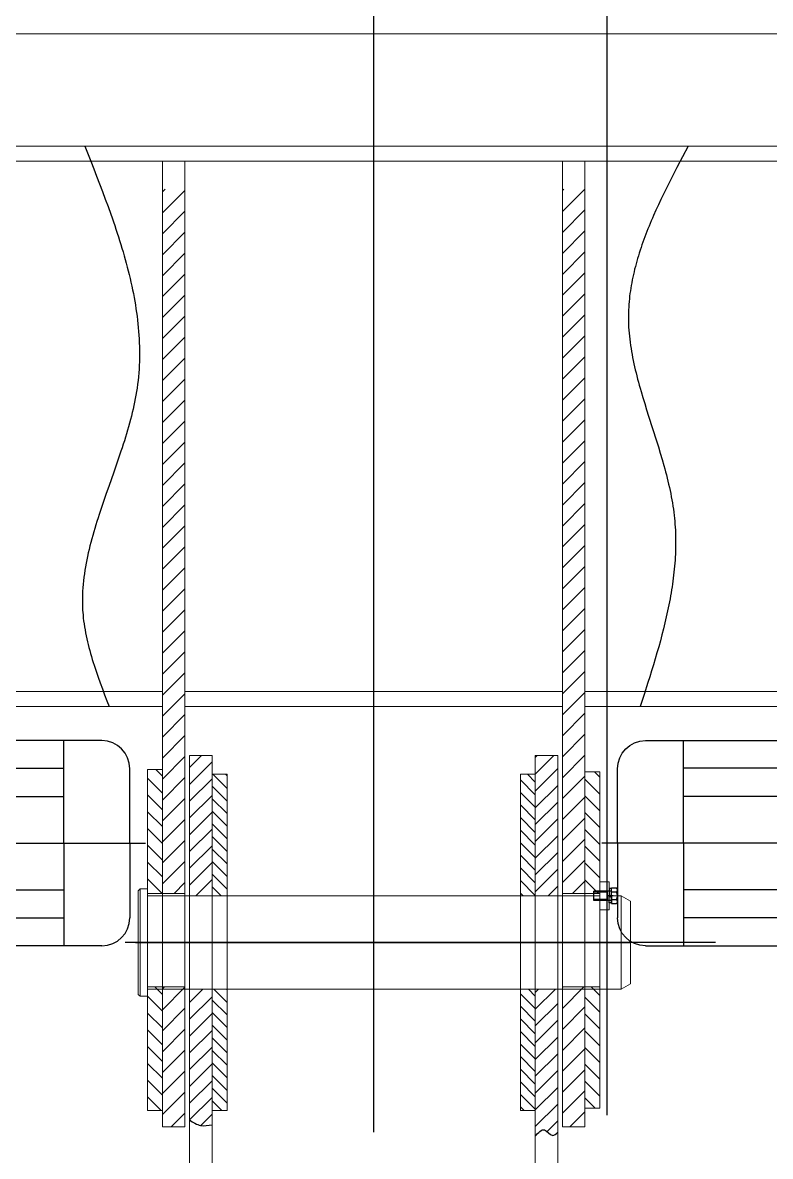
# Model space of a CAD drawing. Extents: x 1767995 to 4174245, y 542814 to 862564.
# Drawn here: x 2601710 to 2602510, y 840524 to 841737 of the extents above; entities that cross this region are included whole.
import ezdxf

# ---------------------------------------------------------------- set-up
doc = ezdxf.new("R2010")
doc.units = 0
doc.header["$LTSCALE"] = 3500
for name, pattern in [('CENTER', [2, 1.25, -0.25, 0.25, -0.25]), ('DASHED', [0.75, 0.5, -0.25]), ('PHANTOM', [2.5, 1.25, -0.25, 0.25, -0.25, 0.25, -0.25])]:
    doc.linetypes.add(name, pattern=pattern)
doc.layers.add('1轮廓实线层', color=7, linetype='Continuous', lineweight=30)
doc.layers.add('5文本', color=7, linetype='Continuous', lineweight=15)
for name, color, linetype in [('2细线层', 4, 'Continuous'), ('3中心线层', 1, 'CENTER'), ('4虚线层', 6, 'DASHED'), ('5剖面线层', 2, 'Continuous'), ('9双点划线层', 6, 'PHANTOM'), ('MAIN', 7, 'Continuous')]:
    doc.layers.add(name, color=color, linetype=linetype)

# ---------------------------------------------------------------- blocks, each defined once
blk = doc.blocks.new('gfhfgfdhfgdfh')
for p, q in [((3544.7, 11957.1), (3554.7, 11957.1)), ((3544.7, 11957.1), (3544.7, 11942.1)), ((3554.7, 11927.1), (3554.7, 11957.1)), ((3050.7, 11947.6), (3052.7, 11949.6)), ((3050.7, 11947.6), (3050.7, 11836.6)), ((3060.7, 11949.6), (3052.7, 11949.6)), ((3052.7, 11949.6), (3052.7, 11834.6)), ((3060.7, 11949.6), (3060.7, 11942.1)), ((3094.7, 11942.1), (3060.7, 11942.1)), ((3060.7, 11942.1), (3544.7, 11942.1)), ((3060.7, 11892.1), (3060.7, 11942.1)), ((3544.7, 11942.1), (3510.7, 11942.1)), ((3544.7, 11942.1), (3544.7, 11927.1)), ((3554.7, 11942.1), (3567.7, 11942.1)), ((3554.7, 11927.1), (3554.7, 11942.1)), ((3557.3, 11949.8), (3556, 11949.8)), ((3567.7, 11842.1), (3567.7, 11942.1)), ((3567.7, 11942.1), (3577.7, 11936.4)), ((3577.7, 11847.9), (3577.7, 11936.4)), ((3544.7, 11927.1), (3554.7, 11927.1)), ((3060.7, 11834.6), (3060.7, 11892.1)), ((3567.7, 11842.1), (3577.7, 11847.9)), ((3050.7, 11836.6), (3052.7, 11834.6)), ((3052.7, 11834.6), (3060.7, 11834.6)), ((3094.7, 11842.1), (3060.7, 11842.1)), ((3060.7, 11842.1), (3567.7, 11842.1)), ((3544.7, 11842.1), (3510.7, 11842.1))]:
    blk.add_line(p, q)
at = {"layer": '1轮廓实线层'}
for p, q in [((3557.3, 11947.1), (3538.4, 11947.1)), ((3538.4, 11937.1), (3538.4, 11947.1)), ((3552.9, 11937.1), (3552.9, 11947.1)), ((3557.3, 11949.8), (3554.7, 11949.8)), ((3554.7, 11949.8), (3554.7, 11941.5)), ((3557.3, 11942.1), (3554.7, 11942.8)), ((3554.7, 11934.5), (3554.7, 11941.5)), ((3554.7, 11941.5), (3557.3, 11940.8)), ((3557.3, 11933.8), (3557.3, 11950.5)), ((3557.3, 11950.5), (3562.6, 11950.5)), ((3557.3, 11942.1), (3557.3, 11949.8)), ((3557.3, 11946.3), (3562.6, 11946.3)), ((3557.3, 11942.1), (3557.3, 11934.5)), ((3563.5, 11948.4), (3563.5, 11942.1)), ((3563.5, 11942.1), (3563.5, 11935.9)), ((3557.3, 11937.1), (3538.4, 11937.1)), ((3557.3, 11934.5), (3554.7, 11934.5)), ((3557.3, 11938), (3562.6, 11938)), ((3557.3, 11933.8), (3562.6, 11933.8))]:
    blk.add_line(p, q, dxfattribs=at)
for centre, radius, start, end in [((3560.7, 11948.4), 2.79, 311.6088, 48.3912), ((3553.8, 11942.1), 9.76, 334.676, 25.324), ((3560.7, 11935.9), 2.79, 311.6088, 48.3912)]:
    blk.add_arc(centre, radius, start, end, dxfattribs=at)
at = {"layer": '2细线层'}
for p, q in [((3552.9, 11946.1), (3538.4, 11946.1)), ((3552.9, 11938.1), (3538.4, 11938.1))]:
    blk.add_line(p, q, dxfattribs=at)
at = {"layer": '3中心线层'}
for p, q in [((3559, 11942.1), (3552.9, 11942.1)), ((3047.7, 11892.1), (3577.7, 11892.1))]:
    blk.add_line(p, q, dxfattribs=at)
at = {"layer": '4虚线层'}
for p, q in [((3557.3, 11947.2), (3554.7, 11947.2)), ((3557.3, 11937.1), (3554.7, 11937.1))]:
    blk.add_line(p, q, dxfattribs=at)
blk = doc.blocks.new('vcx')
at = {"layer": '3中心线层'}
blk.add_line((12572.8, 5977.1), (13540, 5977.1), dxfattribs=at)
at = {"layer": 'MAIN'}
for p, q in [((13493.3, 6086.7), (13149.6, 6086.7)), ((13452.7, 5977.1), (13452.7, 6086.7)), ((13184, 6057.1), (13452.7, 6057.1)), ((13523.3, 5977.1), (13523.3, 6056.7)), ((13184, 6027.1), (13452.7, 6027.1)), ((13452.7, 5977.1), (13452.7, 5867.1)), ((13523.3, 5977.1), (13523.3, 5897.1)), ((13184, 5927.1), (13452.7, 5927.1)), ((13184, 5897.1), (13452.7, 5897.1)), ((13493.3, 5867.1), (13149.6, 5867.1))]:
    blk.add_line(p, q, dxfattribs=at)
for centre, start, end in [((13493.3, 6056.7), 0, 90), ((13493.3, 5897.1), 270, 0)]:
    blk.add_arc(centre, 30, start, end, dxfattribs=at)
blk = doc.blocks.new('sf')
blk.add_line((11939, 6056), (13506.5, 6056))
blk = doc.blocks.new('sdfsd4323423')
at = {"layer": '5剖面线层'}
h = blk.add_hatch(dxfattribs=at)
h.set_pattern_fill('ANSI31', color=256, scale=5, style=0)
h.set_pattern_definition([(45, (4537829.431, 221340.811), (-11.22532, 11.22532), [])])
h.paths.add_polyline_path([(4539295.1, 224077.6), (4539271.1, 224077.6), (4539271.1, 223323.6), (4539295.1, 223323.6)])
h.paths.add_polyline_path([(4539723.1, 224077.6), (4539699.1, 224077.6), (4539699.1, 223323.6), (4539723.1, 223323.6)])
h.paths.add_polyline_path([(4539723.1, 223173.6), (4539699.1, 223168.8), (4539699.1, 223073.6), (4539723.1, 223073.6)])
h.paths.add_polyline_path([(4539295.1, 223223.6), (4539271.1, 223223.6), (4539271.1, 223118.6), (4539295.1, 223122.9)])
h.paths.add_polyline_path([(4539295.1, 223088.7), (4539271.1, 223083.9), (4539271.1, 223073.6), (4539295.1, 223073.6)])
h.paths.add_polyline_path([(4539295.1, 223122.9), (4539271.1, 223118.6), (4539271.1, 223083.9), (4539295.1, 223088.7)])
h.paths.add_polyline_path([(4539723.1, 223223.6), (4539699.1, 223223.6), (4539699.1, 223194.8), (4539723.1, 223199)])
h.paths.add_polyline_path([(4539723.1, 223199), (4539699.1, 223194.8), (4539699.1, 223168.8), (4539723.1, 223173.6)])
h = blk.add_hatch(dxfattribs=at)
h.set_pattern_fill('ANSI31', color=256, scale=4, style=0)
h.set_pattern_definition([(45, (4538810.959, 221452.485), (-8.980256, 8.980256), [])])
h.paths.add_polyline_path([(4539324.1, 223471.1), (4539300.1, 223471.1), (4539300.1, 223321.1), (4539324.1, 223321.1)])
edge = h.paths.add_edge_path()
edge.add_line((4539324.1, 223221.1), (4539300.1, 223221.1))
edge.add_line((4539300.1, 223221.1), (4539300.1, 223081.1))
edge.add_spline(control_points=[(4539300.1, 223081.1), (4539303.9, 223078.5), (4539311.2, 223073.6), (4539319.9, 223075.2), (4539324.1, 223076)], knot_values=[0, 0, 0, 0, 13.09944, 25.42467, 25.42467, 25.42467, 25.42467], degree=3, periodic=0)
edge.add_line((4539324.1, 223076), (4539324.1, 223221.1))
edge = h.paths.add_edge_path()
edge.add_line((4539694.1, 223221.1), (4539670.1, 223221.1))
edge.add_line((4539670.1, 223221.1), (4539670.1, 223063.6))
edge.add_spline(control_points=[(4539670.1, 223063.6), (4539673.4, 223067.5), (4539679.5, 223074.9), (4539687.5, 223061.8), (4539692.3, 223066.3), (4539694.1, 223068)], knot_values=[0, 0, 0, 0, 11.93028, 22.381477, 28.824395, 28.824395, 28.824395, 28.824395], degree=3, periodic=0)
edge.add_line((4539694.1, 223068), (4539694.1, 223221.1))
h.paths.add_polyline_path([(4539694.1, 223471.1), (4539670.1, 223471.1), (4539670.1, 223321.1), (4539694.1, 223321.1)])
h = blk.add_hatch(dxfattribs=at)
h.set_pattern_fill('ANSI31', color=256, scale=4, angle=90, style=0)
h.set_pattern_definition([(135, (4537829.431, 221340.811), (-8.980256, -8.980256), [])])
h.paths.add_polyline_path([(4539271.1, 223456.1), (4539255.1, 223456.1), (4539255.1, 223323.6), (4539271.1, 223323.6)])
h.paths.add_polyline_path([(4539271.1, 223223.6), (4539255.1, 223223.6), (4539255.1, 223110.1), (4539271.1, 223112.9)])
h.paths.add_polyline_path([(4539255.1, 223110.1), (4539255.1, 223091.1), (4539271.1, 223091.1), (4539271.1, 223112.9)])
h.paths.add_polyline_path([(4539723.1, 223093.6), (4539739.1, 223093.6), (4539739.1, 223169.5), (4539723.1, 223166.3)])
h.paths.add_polyline_path([(4539723.1, 223192.5), (4539723.1, 223166.3), (4539739.1, 223169.5), (4539739.1, 223195.3)])
h.paths.add_polyline_path([(4539723.1, 223192.5), (4539739.1, 223195.3), (4539739.1, 223223.6), (4539723.1, 223223.6)])
h.paths.add_polyline_path([(4539739.1, 223453.6), (4539723.1, 223453.6), (4539723.1, 223323.6), (4539739.1, 223323.6)])
h = blk.add_hatch(dxfattribs=at)
h.set_pattern_fill('ANSI31', color=256, scale=3, angle=90, style=0)
h.set_pattern_definition([(135, (4538810.959, 221452.485), (-6.735192, -6.735192), [])])
h.paths.add_polyline_path([(4539324.1, 223321.1), (4539340.1, 223321.1), (4539340.1, 223451.1), (4539324.1, 223451.1)])
h.paths.add_polyline_path([(4539324.1, 223091.1), (4539340.1, 223091.1), (4539340.1, 223221.1), (4539324.1, 223221.1)])
h.paths.add_polyline_path([(4539670.1, 223451.1), (4539654.1, 223451.1), (4539654.1, 223321.1), (4539670.1, 223321.1)])
h.paths.add_polyline_path([(4539670.1, 223221.1), (4539654.1, 223221.1), (4539654.1, 223091.1), (4539670.1, 223091.1)])
for p, q in [((4541166.1, 224123.6), (4537952.1, 224123.6)), ((4541166.1, 224107.6), (4537952.1, 224107.6)), ((4539271.1, 223073.6), (4539271.1, 224107.6)), ((4539295.1, 223073.6), (4539295.1, 224107.6)), ((4539699.1, 223073.6), (4539699.1, 224107.6)), ((4539723.1, 223073.6), (4539723.1, 224107.6)), ((4539271.1, 223539.6), (4538748.4, 223539.6)), ((4538827.1, 223539.6), (4539271.1, 223539.6)), ((4539699.1, 223539.6), (4539295.1, 223539.6)), ((4540164.3, 223539.6), (4539723.1, 223539.6)), ((4539271.1, 223523.6), (4538830, 223523.6)), ((4539699.1, 223523.6), (4539295.1, 223523.6)), ((4540164.3, 223523.6), (4539723.1, 223523.6)), ((4539300.1, 222741.1), (4539300.1, 223471.1)), ((4539300.1, 223471.1), (4539324.1, 223471.1)), ((4539324.1, 222741.1), (4539324.1, 223471.1)), ((4539670.1, 222741.1), (4539670.1, 223471.1)), ((4539694.1, 223471.1), (4539670.1, 223471.1)), ((4539694.1, 222741.1), (4539694.1, 223471.1)), ((4539255.1, 223091.1), (4539255.1, 223456.1)), ((4539255.1, 223456.1), (4539271.1, 223456.1)), ((4539255.1, 223456.1), (4539255.1, 223273.6)), ((4539340.1, 223451.1), (4539324.1, 223451.1)), ((4539340.1, 223091.1), (4539340.1, 223451.1)), ((4539654.1, 223091.1), (4539654.1, 223451.1)), ((4539654.1, 223451.1), (4539670.1, 223451.1)), ((4539739.1, 223453.6), (4539723.1, 223453.6)), ((4539739.1, 223093.6), (4539739.1, 223453.6)), ((4539295.1, 223323.6), (4539255.1, 223323.6)), ((4539300.1, 223321.1), (4539340.1, 223321.1)), ((4539694.1, 223321.1), (4539654.1, 223321.1)), ((4539739.1, 223323.6), (4539699.1, 223323.6)), ((4539295.1, 223223.6), (4539255.1, 223223.6)), ((4539300.1, 223221.1), (4539340.1, 223221.1)), ((4539694.1, 223221.1), (4539654.1, 223221.1)), ((4539739.1, 223223.6), (4539699.1, 223223.6)), ((4539271.1, 223091.1), (4539255.1, 223091.1)), ((4539340.1, 223091.1), (4539324.1, 223091.1)), ((4539654.1, 223091.1), (4539670.1, 223091.1)), ((4539723.1, 223093.6), (4539739.1, 223093.6)), ((4539271.1, 223073.6), (4539295.1, 223073.6)), ((4539699.1, 223073.6), (4539723.1, 223073.6))]:
    blk.add_line(p, q)
at = {"layer": '2细线层'}
for points in [[(4539300.1, 223081.1), (4539311.8, 223075.2), (4539324.1, 223076)], [(4539670.1, 223063.6), (4539679.9, 223070.4), (4539688.7, 223064.6), (4539694.1, 223068)]]:
    blk.add_spline(points, degree=3, dxfattribs=at)
at = {"layer": '3中心线层'}
for p, q in [((4539497.1, 223067.9), (4539497.1, 225250.3)), ((4539747.1, 223086.2), (4539747.1, 225183.6)), ((4539763.1, 223271.1), (4539231.2, 223271.1)), ((4539300.1, 223271.1), (4539694.1, 223271.1)), ((4539863.1, 223271.1), (4539331.2, 223271.1))]:
    blk.add_line(p, q, dxfattribs=at)
at = {"layer": '9双点划线层'}
for points in [[(4539187.8, 224123.6), (4539243.8, 223864.6), (4539185.7, 223624.7), (4539213.8, 223523.6)], [(4539833.7, 224123.6), (4539769.7, 223939.6), (4539818.7, 223728.3), (4539782.4, 223523.6)]]:
    blk.add_spline(points, degree=3, dxfattribs=at)
for name, p in [('sf', (4526900.6, 218187.6)), ('vcx', (4525712.8, 217400.4)), ('gfhfgfdhfgdfh', (4536194.4, 211378.9))]:
    blk.add_blockref(name, p)
at = {"xscale": -1}
blk.add_blockref('vcx', (4553281.4, 217400.4), dxfattribs=at)

msp = doc.modelspace()

# ---------------------------------------------------------------- block references
at = {"layer": '5文本'}
msp.add_blockref('sdfsd4323423', (-1937411.2, 617481.6), dxfattribs=at)

doc.saveas('drawing.dxf')
